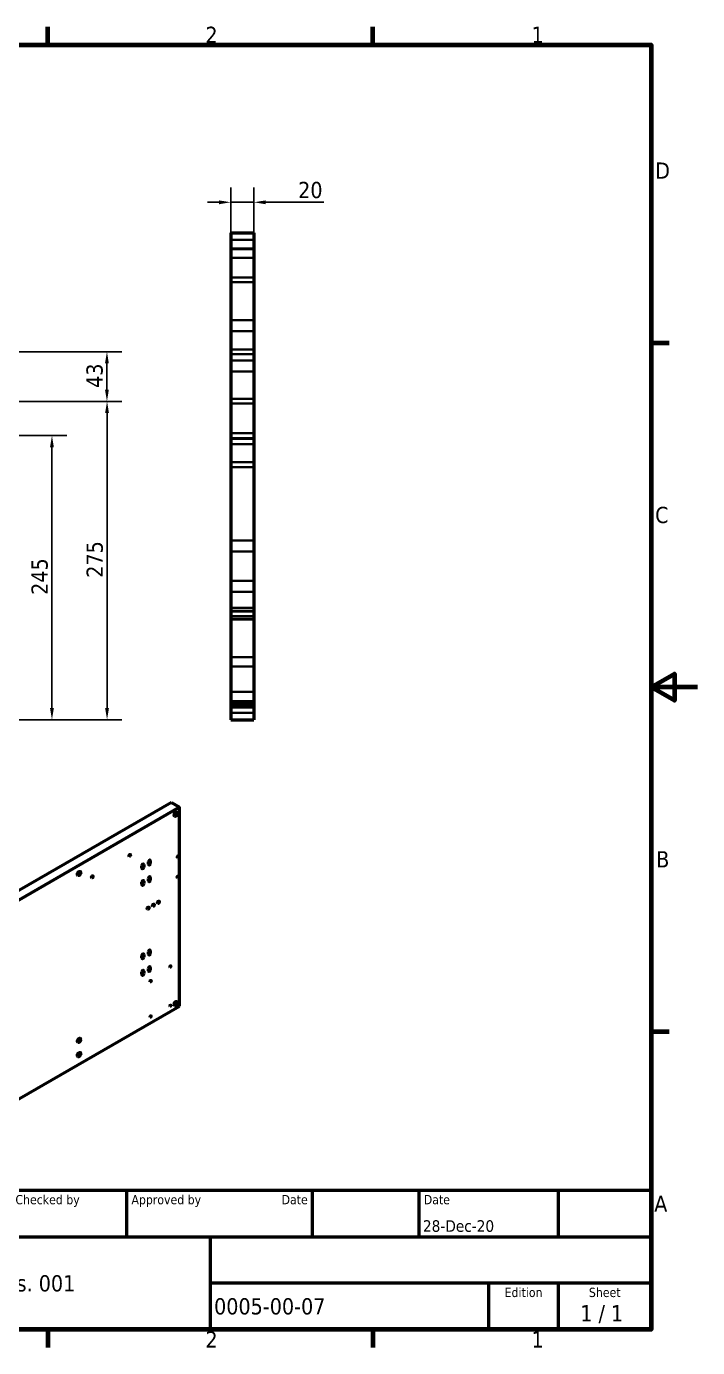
# Model space of a CAD drawing. Header units: millimetres. Extents: x 0 to 1680, y 0 to 1188.
# Drawn here: x 1101 to 1680, y 24 to 1164 of the extents above; entities that cross this region are included whole.
import ezdxf
from ezdxf.enums import TextEntityAlignment as Align

# ---------------------------------------------------------------- set-up
doc = ezdxf.new("R2010")
doc.units = ezdxf.units.MM
doc.header["$LTSCALE"] = 4
doc.linetypes.add('DASHED', pattern=[0.2068, 0.1655, -0.0413])
for name, color, linetype, lineweight in [('Border (ISO)', 7, 'Continuous', 70), ('Dimension (ISO)', 7, 'Continuous', 25), ('Hidden (ISO)', 7, 'DASHED', 35), ('Title (ISO)', 7, 'Continuous', 50), ('Visible (ISO)', 7, 'Continuous', 50), ('Visible Narrow (ISO)', 7, 'Continuous', 35)]:
    doc.layers.add(name, color=color, linetype=linetype, lineweight=lineweight)
doc.styles.add('Note Text (ISO)', font='tahoma.ttf')
doc.styles.add('Text Style39', font='tahoma.ttf')
doc.styles.add('Text Style41', font='tahoma.ttf')
doc.dimstyles.new('Default (ISO)', dxfattribs={"dimscale": 4, "dimtxt": 3.5, "dimasz": 2.5, "dimexe": 3.175, "dimexo": 0, "dimgap": 0.762, "dimtad": 1, "dimrnd": 1e-08, "dimzin": 0, "dimtxsty": 'Note Text (ISO)', "dimcen": 0.09, "dimdle": 10, "dimclrd": 256, "dimclre": 256, "dimclrt": 256, "dimazin": 0, "dimtfac": 1.001486, "dimtmove": 0, "dimatfit": 3, "dimfxl": 1, "dimtolj": 1, "dimtzin": 0, "dimlwd": -1, "dimlwe": -1, "dimarcsym": 0})

# ---------------------------------------------------------------- blocks, each defined once
blk = doc.blocks.new('Borders Default Border')
at = {"layer": 'Border (ISO)'}
for p, q in [((280, 287), (280, 290.9)), ((350, 287), (350, 290.9)), ((410, 222.75), (413.9, 222.75)), ((410, 74.25), (413.9, 74.25)), ((280, 10), (280, 6.1)), ((350, 10), (350, 6.1))]:
    blk.add_line(p, q, dxfattribs=at)
at = {"layer": 'Border (ISO)', "flags": 128}
for points in [[(10, 10), (10, 287), (410, 287), (410, 10), (10, 10)], [(420, 148.5), (410, 148.5), (415, 151.39), (415, 145.61), (410, 148.5)]]:
    blk.add_lwpolyline(points, dxfattribs=at)
at = {"layer": 'Border (ISO)', "char_height": 3.5, "attachment_point": 7, "style": 'Note Text (ISO)'}
for s, insert in [('2', (313.94, 287.4)), ('1', (384.21, 287.4)), ('D', (410.87, 258.13)), ('C', (410.86, 183.81)), ('B', (411.08, 109.63)), ('A', (410.66, 35.38)), ('2', (313.94, 6.1)), ('1', (384.21, 6.1))]:
    blk.add_mtext(s, dxfattribs=dict(at, insert=insert))
blk = doc.blocks.new('Title Blocks ISO')
at = {"layer": 'Title (ISO)'}
for p, q in [((270.07, 130), (100.07, 130)), ((100.07, 130), (100.07, 100)), ((132.07, 120), (132.07, 130)), ((157.07, 120), (157.07, 130)), ((197.07, 120), (197.07, 130)), ((220.07, 120), (220.07, 130)), ((250.07, 120), (250.07, 130)), ((270.07, 100), (270.07, 130)), ((100.07, 120), (270.07, 120)), ((175.07, 120), (175.07, 100)), ((270.07, 110), (175.07, 110)), ((235.07, 100), (235.07, 110)), ((250.07, 100), (250.07, 110)), ((100.07, 100), (270.07, 100))]:
    blk.add_line(p, q, dxfattribs=at)
at = {"layer": 'Title (ISO)', "style": 'Text Style41'}
for s, p in [('Designed by', (101.07, 129)), ('Checked by', (133.07, 129)), ('Approved by', (158.07, 129)), ('Date', (221.07, 129))]:
    blk.add_text(s, height=2, dxfattribs=at).set_placement(p, align=Align.TOP_LEFT)
blk.add_text('Date', height=2, dxfattribs=at).set_placement((196.07, 129), align=Align.TOP_RIGHT)
for s, p in [('Edition', (242.57, 109)), ('Sheet', (260.07, 109))]:
    blk.add_text(s, height=2, dxfattribs=at).set_placement(p, align=Align.TOP_CENTER)
at = {"layer": 'Title (ISO)', "style": 'Note Text (ISO)'}
blk.add_text('1 / 1 ', height=3.5, dxfattribs=at).set_placement((260.07, 103.5), align=Align.MIDDLE_CENTER)
at = {"layer": 'Title (ISO)'}
for tag, p, height, style in [('AUTHOR_001', (100.92, 121.05), 2.5, 'Text Style39'), ('CREATION_DATE_001', (220.89, 121.06), 2.5, 'Text Style39'), ('COMPANY_001', (128.3, 108.21), 3.5, 'Note Text (ISO)'), ('PART_NUMBER_001', (175.88, 103.25), 3.5, 'Note Text (ISO)')]:
    blk.add_attdef(tag, p, '', height=height, dxfattribs=dict(at, style=style))
at = {"layer": 'Title (ISO)', "style": 'Text Style39'}
for tag, p in [('CHECKED_BY', (133.07, 121)), ('ENG_APPROVED_BY', (158.07, 121))]:
    blk.add_attdef(tag, text='', height=2.5, dxfattribs=at).set_placement(p, align=Align.BOTTOM_LEFT)
blk.add_attdef('ENG_APPROVAL_DATE', text='', height=2.5, dxfattribs=at).set_placement((196.07, 121), align=Align.BOTTOM_RIGHT)
at = {"layer": 'Title (ISO)', "style": 'Note Text (ISO)'}
for tag, p in [('TITLE', (222.57, 115)), ('REVISION_NUMBER', (242.57, 103.5))]:
    blk.add_attdef(tag, text='', height=3.5, dxfattribs=at).set_placement(p, align=Align.MIDDLE_CENTER)
blk = doc.blocks.new('*D24')
at = {"layer": 'Defpoints', "color": 0, "transparency": 16777216}
for p in [(872.5, 810.9), (1123.5, 810.9), (924, 565.9)]:
    blk.add_point(p, dxfattribs=at)
at = {"layer": 'Dimension (ISO)', "transparency": 16777216}
for p, q in [((872.5, 810.9), (1136.2, 810.9)), ((1123.5, 575.9), (1123.5, 800.9)), ((924, 565.9), (1136.2, 565.9))]:
    blk.add_line(p, q, dxfattribs=at)
for points in [[(1121.8, 800.9), (1125.1, 800.9), (1123.5, 810.9)], [(1121.8, 575.9), (1125.1, 575.9), (1123.5, 565.9)]]:
    blk.add_solid(points, dxfattribs=at)
at = {"layer": 'Dimension (ISO)', "transparency": 16777216, "insert": (1105.8, 673.6), "char_height": 14, "attachment_point": 1, "rotation": 90, "style": 'Note Text (ISO)'}
blk.add_mtext('\\A1;245', dxfattribs=at)
blk = doc.blocks.new('*D42')
at = {"layer": 'Defpoints', "color": 0, "transparency": 16777216}
for p in [(932, 840.5), (1171, 840.5), (924, 565.9)]:
    blk.add_point(p, dxfattribs=at)
at = {"layer": 'Dimension (ISO)', "transparency": 16777216}
for p, q in [((932, 840.5), (1183.7, 840.5)), ((1171, 575.9), (1171, 830.5)), ((924, 565.9), (1183.7, 565.9))]:
    blk.add_line(p, q, dxfattribs=at)
for points in [[(1169.3, 830.5), (1172.6, 830.5), (1171, 840.5)], [(1169.3, 575.9), (1172.6, 575.9), (1171, 565.9)]]:
    blk.add_solid(points, dxfattribs=at)
at = {"layer": 'Dimension (ISO)', "transparency": 16777216, "insert": (1153.3, 688.4), "char_height": 14, "attachment_point": 1, "rotation": 90, "style": 'Note Text (ISO)'}
blk.add_mtext('\\A1;275', dxfattribs=at)
blk = doc.blocks.new('*D43')
at = {"layer": 'Defpoints', "color": 0, "transparency": 16777216}
for p in [(932, 883.3), (932, 840.5), (1170.9, 840.5)]:
    blk.add_point(p, dxfattribs=at)
at = {"layer": 'Dimension (ISO)', "transparency": 16777216}
for p, q in [((932, 883.3), (1183.6, 883.3)), ((1170.9, 873.3), (1170.9, 850.5)), ((932, 840.5), (1183.6, 840.5))]:
    blk.add_line(p, q, dxfattribs=at)
for points in [[(1169.2, 873.3), (1172.5, 873.3), (1170.9, 883.3)], [(1169.2, 850.5), (1172.5, 850.5), (1170.9, 840.5)]]:
    blk.add_solid(points, dxfattribs=at)
at = {"layer": 'Dimension (ISO)', "transparency": 16777216, "insert": (1153.2, 852.1), "char_height": 14, "attachment_point": 1, "rotation": 90, "style": 'Note Text (ISO)'}
blk.add_mtext('\\A1;43', dxfattribs=at)
blk = doc.blocks.new('*D44')
at = {"layer": 'Defpoints', "color": 0, "transparency": 16777216}
for p in [(1297.6, 1012.2), (1277.6, 985.9), (1297.6, 985.9)]:
    blk.add_point(p, dxfattribs=at)
at = {"layer": 'Dimension (ISO)', "transparency": 16777216}
for p, q in [((1277.6, 985.9), (1277.6, 1024.9)), ((1297.6, 985.9), (1297.6, 1024.9)), ((1267.6, 1012.2), (1257.6, 1012.2)), ((1277.6, 1012.2), (1297.6, 1012.2)), ((1307.6, 1012.2), (1357.9, 1012.2))]:
    blk.add_line(p, q, dxfattribs=at)
for points in [[(1267.6, 1013.8), (1267.6, 1010.5), (1277.6, 1012.2)], [(1307.6, 1013.8), (1307.6, 1010.5), (1297.6, 1012.2)]]:
    blk.add_solid(points, dxfattribs=at)
at = {"layer": 'Dimension (ISO)', "transparency": 16777216, "insert": (1335.7, 1029.8), "char_height": 14, "attachment_point": 1, "style": 'Note Text (ISO)'}
blk.add_mtext('\\A1;20', dxfattribs=at)

msp = doc.modelspace()

# ---------------------------------------------------------------- linework, layer by layer
at = {"layer": 'Hidden (ISO)'}
for p, q in [((1277.6298, 979.8544), (1297.6298, 979.8544)), ((1277.6298, 972.3544), (1297.6298, 972.3544)), ((1277.6298, 971.8544), (1297.6298, 971.8544)), ((1277.6298, 964.3544), (1297.6298, 964.3544)), ((1277.6298, 947.2544), (1297.6298, 947.2544)), ((1277.6298, 943.2544), (1297.6298, 943.2544)), ((1297.6298, 910.6044), (1277.6298, 910.6044)), ((1297.6298, 901.1044), (1277.6298, 901.1044)), ((1277.6298, 885.301), (1297.6298, 885.301)), ((1277.6298, 881.301), (1297.6298, 881.301)), ((1297.6298, 875.6044), (1277.6298, 875.6044)), ((1297.6298, 866.1044), (1277.6298, 866.1044)), ((1277.6298, 842.536), (1297.6298, 842.536)), ((1277.6298, 838.536), (1297.6298, 838.536)), ((1277.6298, 813.1044), (1297.6298, 813.1044)), ((1277.6298, 808.6044), (1297.6298, 808.6044)), ((1297.6298, 808.1044), (1277.6298, 808.1044)), ((1297.6298, 803.6044), (1277.6298, 803.6044)), ((1297.6298, 788.1044), (1277.6298, 788.1044)), ((1297.6298, 783.6044), (1277.6298, 783.6044)), ((1297.6298, 720.6044), (1277.6298, 720.6044)), ((1297.6298, 711.1044), (1277.6298, 711.1044)), ((1297.6298, 685.6044), (1277.6298, 685.6044)), ((1297.6298, 676.1044), (1277.6298, 676.1044)), ((1297.6298, 662.308), (1277.6298, 662.308)), ((1277.6298, 662.0375), (1297.6298, 662.0375)), ((1277.6298, 659.5785), (1297.6298, 659.5785)), ((1277.6298, 659.308), (1297.6298, 659.308)), ((1297.6298, 655.3154), (1277.6298, 655.3154)), ((1277.6298, 655.0449), (1297.6298, 655.0449)), ((1277.6298, 652.5859), (1297.6298, 652.5859)), ((1277.6298, 652.3154), (1297.6298, 652.3154)), ((1277.6298, 619.8544), (1297.6298, 619.8544)), ((1277.6298, 611.8544), (1297.6298, 611.8544)), ((1277.6298, 589.8544), (1297.6298, 589.8544)), ((1277.6298, 581.8544), (1297.6298, 581.8544)), ((1297.6298, 580.6306), (1277.6298, 580.6306)), ((1277.6298, 580.3601), (1297.6298, 580.3601)), ((1277.6298, 579.8544), (1297.6298, 579.8544)), ((1297.6298, 579.3544), (1277.6298, 579.3544)), ((1277.6298, 579.0839), (1297.6298, 579.0839)), ((1277.6298, 577.9011), (1297.6298, 577.9011)), ((1277.6298, 577.6306), (1297.6298, 577.6306)), ((1277.6298, 576.6249), (1297.6298, 576.6249)), ((1277.6298, 576.3544), (1297.6298, 576.3544)), ((1277.6298, 571.8544), (1297.6298, 571.8544))]:
    msp.add_line(p, q, dxfattribs=at)
at = {"layer": 'Visible (ISO)'}
for p, q in [((1277.6298, 985.8544), (1297.6298, 985.8544)), ((1277.6298, 985.8544), (1277.6298, 565.8544)), ((1297.6298, 985.8544), (1297.6298, 565.8544)), ((1277.6298, 565.8544), (1297.6298, 565.8544)), ((1226.4614, 494.4993), (1000.1873, 363.8599)), ((1233.5325, 490.4168), (1007.2583, 359.7774)), ((1226.4614, 494.4993), (1233.5325, 490.4168)), ((1233.5325, 318.9526), (1233.5325, 490.4168)), ((1200.9975, 437.9522), (1200.9975, 439.9935)), ((1202.5884, 440.912), (1202.5884, 438.8708)), ((1206.6543, 441.2182), (1206.6543, 443.2595)), ((1208.2453, 444.178), (1208.2453, 442.1368)), ((1200.9975, 423.6636), (1200.9975, 425.7048)), ((1202.5884, 426.6234), (1202.5884, 424.5821)), ((1206.6543, 426.9295), (1206.6543, 428.9708)), ((1208.2453, 429.8893), (1208.2453, 427.8481)), ((1206.6543, 363.6511), (1206.6543, 365.6923)), ((1208.2453, 366.6109), (1208.2453, 364.5696)), ((1200.9975, 360.3851), (1200.9975, 362.4263)), ((1202.5884, 363.3449), (1202.5884, 361.3036)), ((1200.9975, 346.0964), (1200.9975, 348.1376)), ((1202.5884, 349.0562), (1202.5884, 347.0149)), ((1206.6543, 349.3624), (1206.6543, 351.4036)), ((1208.2453, 352.3222), (1208.2453, 350.2809)), ((1007.2583, 188.3131), (1233.5325, 318.9526))]:
    msp.add_line(p, q, dxfattribs=at)
for centre, major_axis in [((1229.997, 484.2931), (-1, -1.7321)), ((1190.399, 448.9388), (-0.5, -0.866)), ((1232.1183, 447.7331), (-0.5, -0.866)), ((1146.9119, 433.2621), (-1, -1.7321)), ((1158.2256, 430.3635), (-0.5, -0.866)), ((1232.1183, 430.2744), (-0.5, -0.866)), ((1206.4857, 403.3579), (-0.5625, -0.9743)), ((1210.9051, 405.9094), (-0.5625, -0.9743)), ((1215.3245, 408.461), (-0.5625, -0.9743)), ((1225.5775, 353.1244), (-0.3074, -0.5324)), ((1208.5483, 340.4379), (-0.3074, -0.5324)), ((1225.5775, 319.2587), (-0.3074, -0.5324)), ((1229.997, 320.9938), (-1, -1.7321)), ((1208.4316, 309.8806), (-0.3074, -0.5324)), ((1146.9119, 289.3546), (-1, -1.7321)), ((1146.9119, 277.1071), (-1, -1.7321))]:
    msp.add_ellipse(centre, major_axis=major_axis, ratio=0.577350269, dxfattribs=at)
for centre, major_axis in [((1207.4498, 443.7188), (0.5625, 0.9743)), ((1201.793, 440.4528), (0.5625, 0.9743)), ((1201.793, 438.4115), (-0.5625, -0.9743)), ((1207.4498, 441.6775), (-0.5625, -0.9743)), ((1201.793, 426.1641), (0.5625, 0.9743)), ((1201.793, 424.1228), (-0.5625, -0.9743)), ((1207.4498, 429.4301), (0.5625, 0.9743)), ((1207.4498, 427.3888), (-0.5625, -0.9743)), ((1207.4498, 366.1516), (0.5625, 0.9743)), ((1201.793, 362.8856), (0.5625, 0.9743)), ((1201.793, 360.8443), (-0.5625, -0.9743)), ((1207.4498, 364.1103), (-0.5625, -0.9743)), ((1201.793, 348.5969), (0.5625, 0.9743)), ((1201.793, 346.5557), (-0.5625, -0.9743)), ((1207.4498, 351.8629), (0.5625, 0.9743)), ((1207.4498, 349.8216), (-0.5625, -0.9743))]:
    msp.add_ellipse(centre, major_axis=major_axis, ratio=0.577350269, start_param=5.497787144, end_param=8.639379797, dxfattribs=at)
at = {"layer": 'Visible Narrow (ISO)'}
for p, q in [((1208.2453, 444.178), (1207.4498, 444.6373)), ((1202.5884, 438.8708), (1200.9975, 439.7894)), ((1202.5884, 440.912), (1201.793, 441.3713)), ((1208.2453, 442.1368), (1206.6543, 443.0553)), ((1202.5884, 424.5821), (1200.9975, 425.5007)), ((1202.5884, 426.6234), (1201.793, 427.0826)), ((1208.2453, 427.8481), (1206.6543, 428.7667)), ((1208.2453, 429.8893), (1207.4498, 430.3486)), ((1208.2453, 364.5696), (1206.6543, 365.4882)), ((1208.2453, 366.6109), (1207.4498, 367.0701)), ((1202.5884, 361.3036), (1200.9975, 362.2222)), ((1202.5884, 363.3449), (1201.793, 363.8041)), ((1202.5884, 347.0149), (1200.9975, 347.9335)), ((1202.5884, 349.0562), (1201.793, 349.5155)), ((1208.2453, 350.2809), (1206.6543, 351.1995)), ((1208.2453, 352.3222), (1207.4498, 352.7814))]:
    msp.add_line(p, q, dxfattribs=at)

# ---------------------------------------------------------------- block references
at = {"xscale": 4, "yscale": 4, "zscale": 4}
msp.add_blockref('Borders Default Border', (0, 0), dxfattribs=at)
msp.add_blockref('Title Blocks ISO', (559.7144, -360), dxfattribs=at).add_auto_attribs({'PART_NUMBER_001': '0005-00-07', 'COMPANY_001': 'Pos. 001', 'AUTHOR_001': 'Iulian Bors', 'CREATION_DATE_001': '28-Dec-20'})

# ---------------------------------------------------------------- dimensions: what is measured, and where the dimension line sits
at = {"layer": 'Dimension (ISO)'}
for base, p1, p2, angle, override, picture, middle in [((1297.6298, 1012.1524), (1277.6298, 985.8544), (1297.6298, 985.8544), 180, {"dimgap": 0.762, "dimdec": 0, "dimtol": 0, "dimlim": 0, "dimtp": 0, "dimtm": 0, "dimtdec": 2, "dimtofl": 1, "dimatfit": 1}, '*D44', (1345.2891, 1012.1524)), ((1170.8727, 840.536), (932.0368, 883.301), (932.0368, 840.536), 90, {"dimgap": 0.762, "dimdec": 0, "dimtol": 0, "dimlim": 0, "dimtp": 0, "dimtm": 0, "dimtdec": 2, "dimtofl": 0, "dimatfit": 1}, '*D43', (1170.8727, 861.9185)), ((1170.9761, 840.536), (924.0368, 565.8544), (932.0368, 840.536), 270, {"dimgap": 0.762, "dimdec": 0, "dimtol": 0, "dimlim": 0, "dimtp": 0, "dimtm": 0, "dimtdec": 2, "dimtofl": 0, "dimatfit": 1}, '*D42', (1170.9761, 703.1952)), ((1123.4662, 810.8544), (924.0368, 565.8544), (872.5368, 810.8544), 270, {"dimgap": 0.762, "dimdec": 0, "dimtol": 0, "dimlim": 0, "dimtp": 0, "dimtm": 0, "dimtdec": 2, "dimtofl": 0, "dimatfit": 1}, '*D24', (1123.4662, 688.3544))]:
    dim = msp.add_linear_dim(base=base, p1=p1, p2=p2, angle=angle, dimstyle='Default (ISO)', override=override, dxfattribs=at)
    dim.commit()
    dim.dimension.update_dxf_attribs({"geometry": picture, "text_midpoint": middle, "dimtype": 160})

doc.saveas('drawing.dxf')
